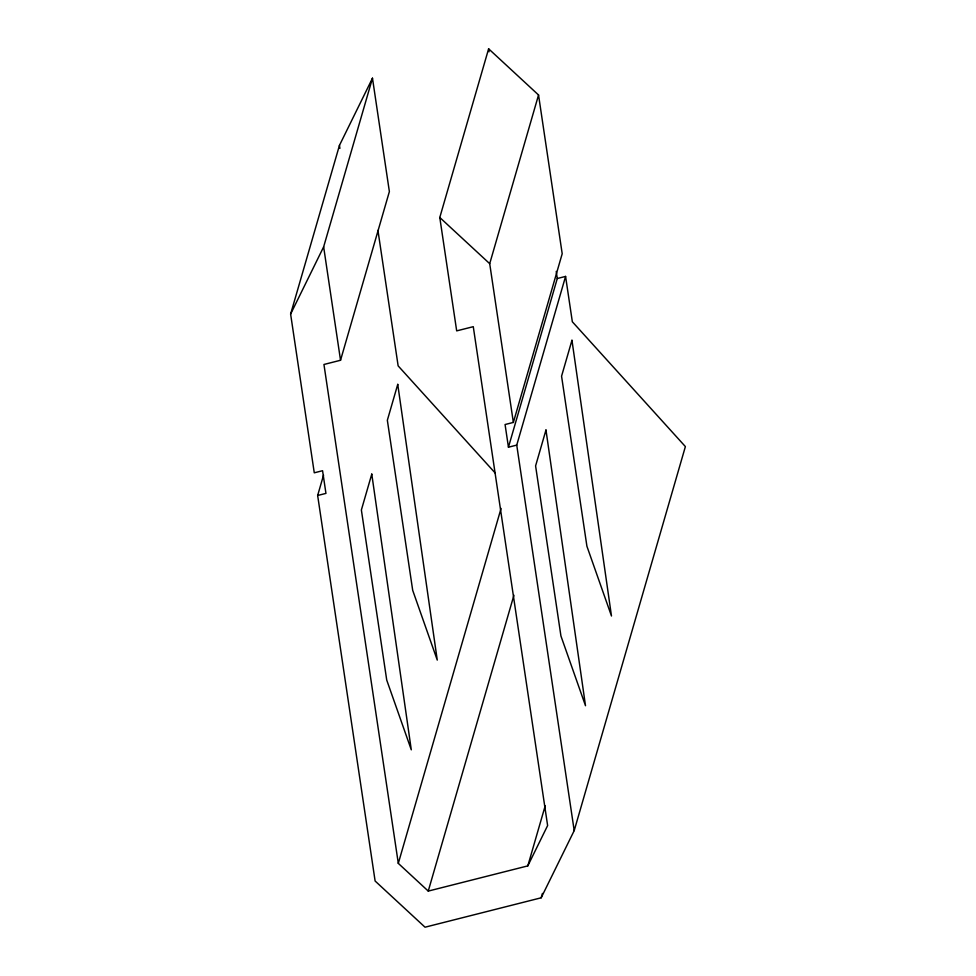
<?xml version="1.0" encoding="UTF-8"?>
<svg xmlns="http://www.w3.org/2000/svg" width="976" height="976" viewBox="0 0 976 976"><rect width="100%" height="100%" fill="white"/><g stroke="black" fill="none" stroke-linecap="round" stroke-linejoin="round"><path stroke-width="1.46" d="M565.58 276.415L572.339 321.763L685.384 446.581L574.205 830.613L541.18 897.798L425.036 927.2L375.113 881.011L317.651 495.491L325.947 493.392L322.568 470.713L314.272 472.811L290.616 314.077L339.453 145.387L372.478 78.202L389.375 191.589L340.539 360.266L323.947 364.475L398.306 863.37L428.257 891.088L527.809 865.883L547.621 825.574L473.275 326.679L456.683 330.876L439.786 217.489L488.622 48.8L538.545 94.989L562.2 253.736L513.364 422.425L505.068 424.523L508.447 447.203L516.743 445.105L565.58 276.415L557.284 278.514L508.447 447.203M290.616 314.077L323.642 246.879L372.478 78.202M317.651 495.491L323.544 475.129M513.364 422.425L489.708 263.679L538.545 94.989M398.306 863.37L501.066 508.423M428.257 891.088L513.925 595.226M527.809 865.883L545.194 805.834M541.18 897.798L542.449 893.418M439.786 217.489L489.708 263.679M495.161 472.982L398.135 365.866L377.944 230.397M556.235 271.426L557.284 278.514M488.622 48.8L489.061 51.789M516.743 445.105L574.205 830.613M339.453 145.387L339.892 148.389M323.642 246.879L340.539 360.266M371.771 474.104L361.376 509.997L386.728 680.077L411.286 749.824L371.771 474.104M397.744 384.373L387.35 420.266L412.702 590.346L437.26 660.093L397.744 384.373M545.974 430.013L535.592 465.906L560.932 635.974L585.502 705.721L545.974 430.013M571.96 340.282L561.566 376.175L586.918 546.255L611.476 616.002L571.96 340.282"/></g></svg>
